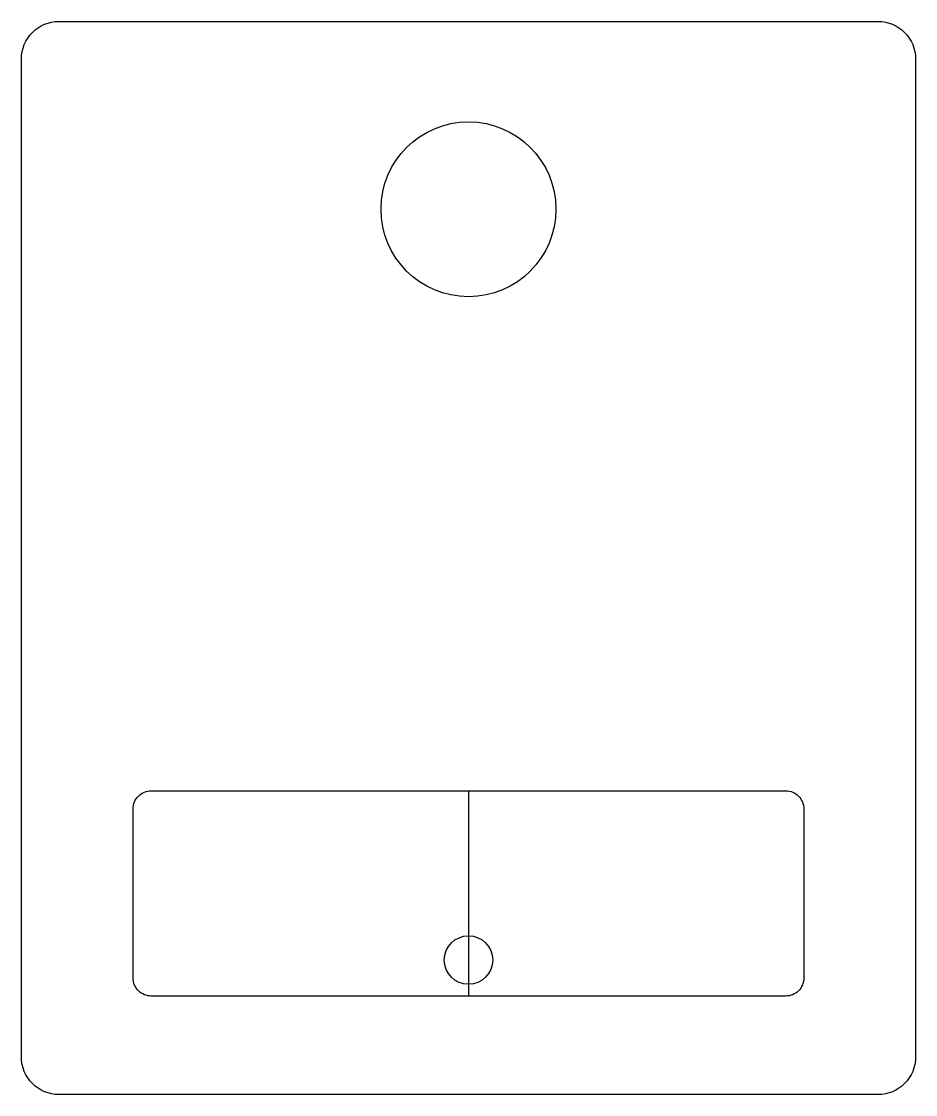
# Model space of a CAD drawing. Header units: millimetres. Extents: x -50 to 50, y -60 to 60.
import ezdxf

# ---------------------------------------------------------------- set-up
doc = ezdxf.new("R2010")
doc.units = ezdxf.units.MM
doc.layers.get('0').update_dxf_attribs({"linetype": 'CONTINUOUS'})

msp = doc.modelspace()

# ---------------------------------------------------------------- linework, layer by layer
msp.add_line((0.39, -26.03), (0.39, -48.99))
for points in [[(-45.42, 60), (46.21, 60, -0.414214), (50.39, 55.81), (50.39, -55.81, -0.414214), (46.21, -60), (-45.42, -60, -0.414214), (-49.61, -55.81), (-49.61, 55.81, -0.414214)], [(-35.09, -26.03), (35.88, -26.03, -0.414214), (37.89, -28.05), (37.89, -46.98, -0.414214), (35.88, -48.99), (-35.09, -48.99, -0.414214), (-37.11, -46.98), (-37.11, -28.05, -0.414214)]]:
    msp.add_lwpolyline(points, format="xyb", close=True)
for centre, radius in [((0.39, 39), 9.78), ((0.39, -44.96), 2.71)]:
    msp.add_circle(centre, radius)

doc.saveas('drawing.dxf')
